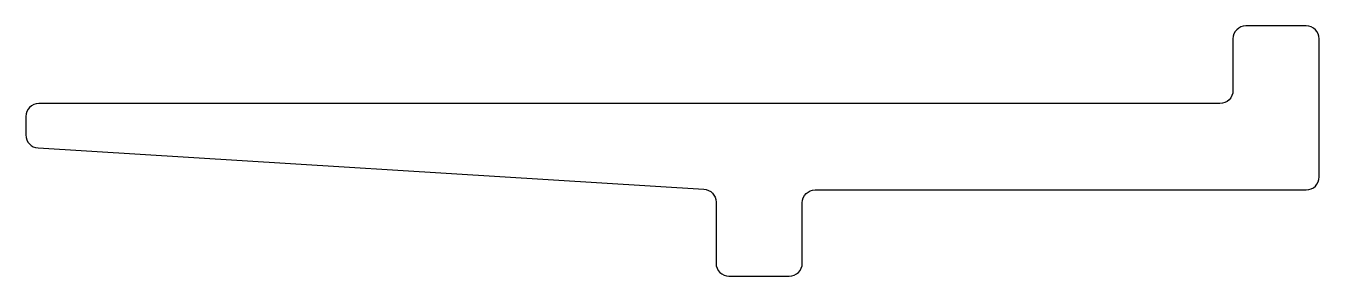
# Model space of a CAD drawing. Extents: x 720.8 to 750.8, y 810.6 to 816.4.
import ezdxf

# ---------------------------------------------------------------- set-up
doc = ezdxf.new("R2010")
doc.units = 0
doc.layers.get('0').update_dxf_attribs({"linetype": 'CONTINUOUS'})

msp = doc.modelspace()

# ---------------------------------------------------------------- linework, layer by layer
at = {"color": 0}
msp.add_lwpolyline([(738.799, 810.854), (738.799, 812.254, -0.414214), (739.099, 812.554), (750.489, 812.554, 0.414214), (750.789, 812.854), (750.789, 816.054, 0.414214), (750.489, 816.354), (749.089, 816.354, 0.414214), (748.789, 816.054), (748.789, 814.854, -0.414214), (748.489, 814.554), (721.089, 814.554, 0.414214), (720.789, 814.254), (720.789, 813.826, 0.399867), (721.074, 813.526), (736.514, 812.568, -0.399867), (736.799, 812.269), (736.799, 810.854, 0.414214), (737.099, 810.554), (738.499, 810.554, 0.414214)], format="xyb", close=True, dxfattribs=at)

doc.saveas('drawing.dxf')
